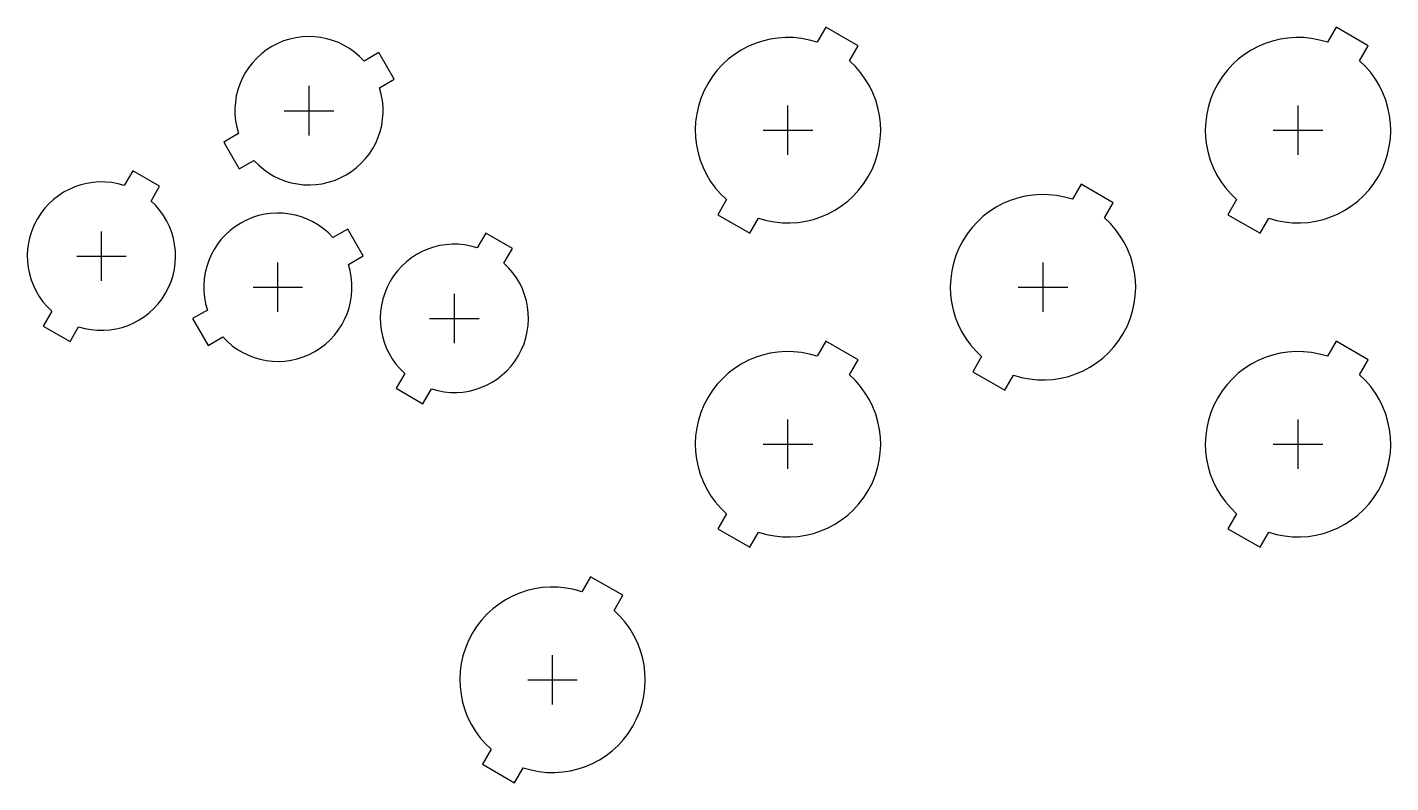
# Model space of a CAD drawing. Header units: millimetres. Extents: x -41 to 180, y -80 to 42.
import ezdxf

# ---------------------------------------------------------------- set-up
doc = ezdxf.new("R2010")
doc.units = ezdxf.units.MM
for name, color, linetype in [('BUTTONS_24', 1, 'Continuous'), ('BUTTONS_30', 5, 'Continuous'), ('REFERENCE', 8, 'Continuous')]:
    doc.layers.add(name, color=color, linetype=linetype)

msp = doc.modelspace()

# ---------------------------------------------------------------- linework, layer by layer
at = {"layer": 'BUTTONS_24'}
for points in [[(13.95, 36.59, 0.809427), (-6.38, 24.86), (-8.77, 23.47), (-6.27, 19.14), (-3.88, 20.53, 0.809427), (16.45, 32.26), (18.84, 33.64), (16.34, 37.97)], [(-24.86, 16.45, 0.809427), (-36.59, -3.88), (-37.97, -6.27), (-33.64, -8.77), (-32.26, -6.38, 0.809427), (-20.53, 13.95), (-19.14, 16.34), (-23.47, 18.84)], [(8.91, 8.03, 0.809427), (-11.41, -3.7), (-13.81, -5.08), (-11.31, -9.42), (-8.91, -8.03, 0.809427), (11.41, 3.7), (13.81, 5.08), (11.31, 9.42)], [(32.26, 6.38, 0.809427), (20.53, -13.95), (19.14, -16.34), (23.47, -18.84), (24.86, -16.45, 0.809427), (36.59, 3.88), (37.97, 6.27), (33.64, 8.77)]]:
    msp.add_lwpolyline(points, format="xyb", close=True, dxfattribs=at)
at = {"layer": 'BUTTONS_30'}
for points in [[(87.3, 39.63, 0.816497), (72.6, 14.17), (71.2, 11.74), (76.4, 8.74), (77.8, 11.17, 0.816497), (92.5, 36.63), (93.9, 39.06), (88.7, 42.06)], [(169.85, 39.63, 0.816497), (155.15, 14.17), (153.75, 11.74), (158.95, 8.74), (160.35, 11.17, 0.816497), (175.05, 36.63), (176.45, 39.06), (171.25, 42.06)], [(128.58, 14.23, 0.816497), (113.88, -11.23), (112.48, -13.66), (117.67, -16.66), (119.07, -14.23, 0.816497), (133.77, 11.23), (135.17, 13.66), (129.98, 16.66)], [(87.3, -11.17, 0.816497), (72.6, -36.63), (71.2, -39.06), (76.4, -42.06), (77.8, -39.63, 0.816497), (92.5, -14.17), (93.9, -11.74), (88.7, -8.74)], [(169.85, -11.17, 0.816497), (155.15, -36.63), (153.75, -39.06), (158.95, -42.06), (160.35, -39.63, 0.816497), (175.05, -14.17), (176.45, -11.74), (171.25, -8.74)], [(49.2, -49.27, 0.816497), (34.5, -74.73), (33.1, -77.16), (38.3, -80.16), (39.7, -77.73, 0.816497), (54.4, -52.27), (55.8, -49.84), (50.6, -46.84)]]:
    msp.add_lwpolyline(points, format="xyb", close=True, dxfattribs=at)
at = {"layer": 'REFERENCE'}
for p, q in [((5.04, 24.56), (5.04, 32.56)), ((82.55, 21.4), (82.55, 29.4)), ((165.1, 21.4), (165.1, 29.4)), ((1.04, 28.56), (9.04, 28.56)), ((78.55, 25.4), (86.55, 25.4)), ((161.1, 25.4), (169.1, 25.4)), ((-28.56, 1.04), (-28.56, 9.04)), ((-32.56, 5.04), (-24.56, 5.04)), ((0, -4), (0, 4)), ((123.83, -4), (123.83, 4)), ((-4, 0), (4, 0)), ((119.83, 0), (127.83, 0)), ((28.56, -9.04), (28.56, -1.04)), ((24.56, -5.04), (32.56, -5.04)), ((82.55, -29.4), (82.55, -21.4)), ((165.1, -29.4), (165.1, -21.4)), ((78.55, -25.4), (86.55, -25.4)), ((161.1, -25.4), (169.1, -25.4)), ((44.45, -67.5), (44.45, -59.5)), ((40.45, -63.5), (48.45, -63.5))]:
    msp.add_line(p, q, dxfattribs=at)

doc.saveas('drawing.dxf')
